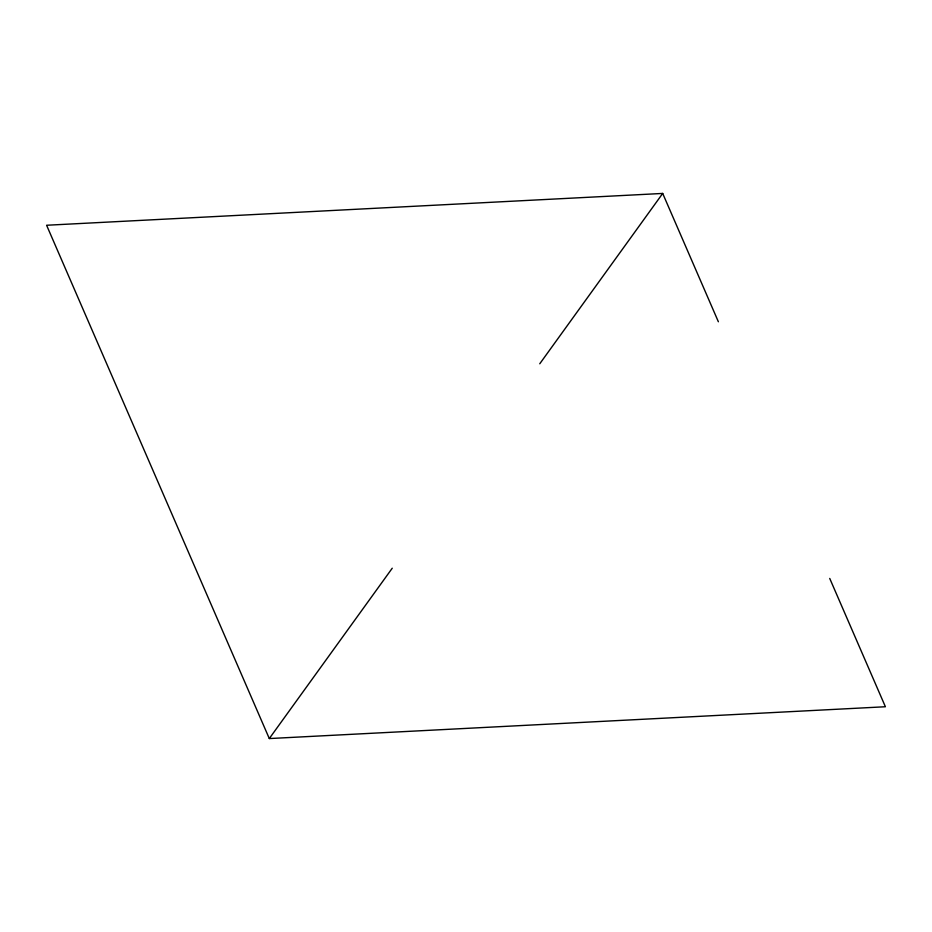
<?xml version="1.0" encoding="UTF-8"?>
<svg xmlns="http://www.w3.org/2000/svg" width="932" height="932" viewBox="0 0 932 932"><rect width="100%" height="100%" fill="white"/><g stroke="black" fill="none" stroke-linecap="round" stroke-linejoin="round"><path stroke-width="1.4" d="M718.374 321.761L662.699 193.437L46.6 225.253L269.301 738.563L392.244 568.217M539.756 363.783L662.699 193.437M269.301 738.563L885.4 706.747L829.725 578.423"/></g></svg>
